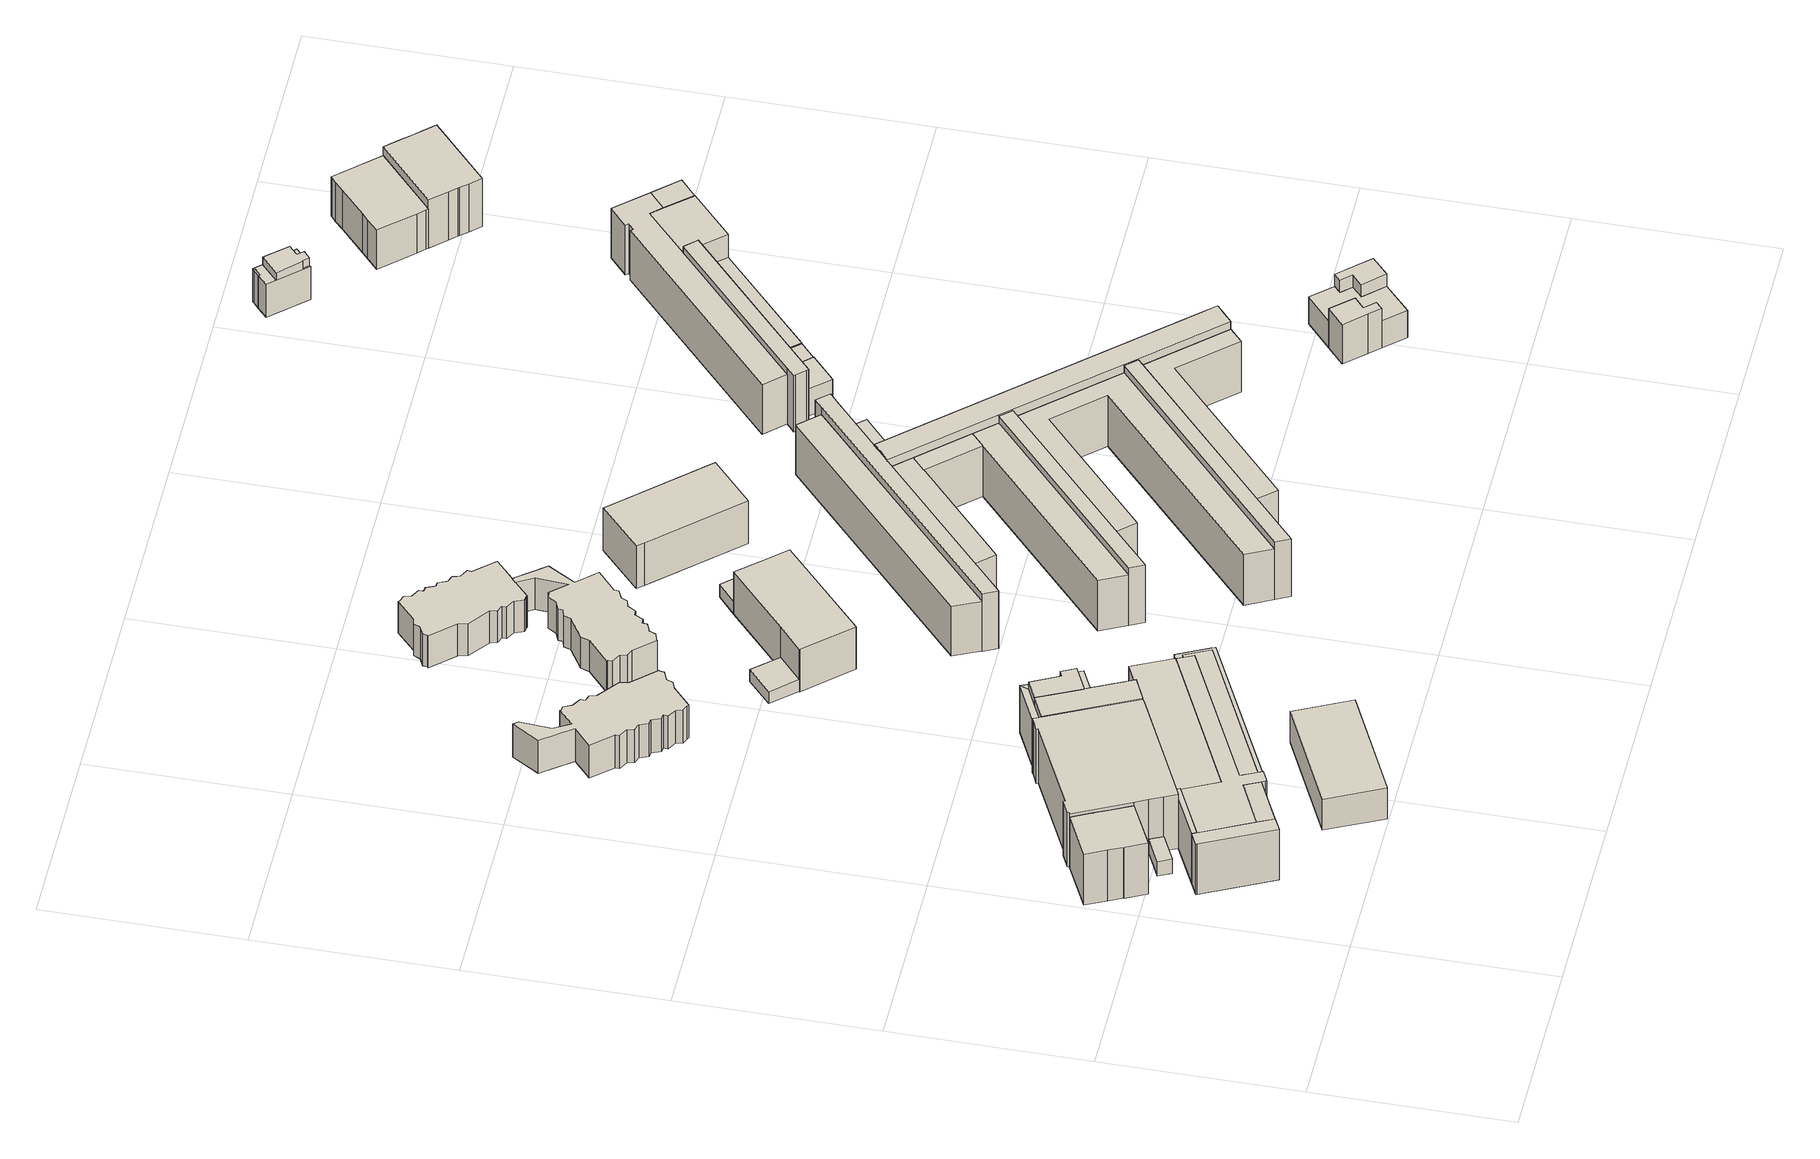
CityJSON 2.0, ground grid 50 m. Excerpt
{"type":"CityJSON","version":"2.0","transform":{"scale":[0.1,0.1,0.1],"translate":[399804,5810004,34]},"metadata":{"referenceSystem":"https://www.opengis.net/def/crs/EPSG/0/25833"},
"CityObjects":{
"building1":{"type":"Building","attributes":{"Gemeindeschluessel":"11000009","function":"31001_2160"},"address":[{"country":"Germany","locality":"Berlin","thoroughfareNumber":"2","thoroughfareName":"Max-Born-Straße"}],"children":["building1-1","building1-2","building1-3","building1-4","building1-5","building1-6","building1-7","building1-8","building1-9","building1-10","building1-11","building1-12"]},
"building1-1":{"type":"BuildingPart","attributes":{"BezugspunktDach":"2200","measuredHeight":17.52,"storeysAboveGround":4},"parents":["building1"],"geometry":[{"type":"MultiSurface","lod":"1","boundaries":[[[0,1,2,3,4,5,6,7,8,9,10,11,12,13,14,15,16,17,18,19]],[[20,21,22,23,24,25,26,27,28,29,30,31,32,33,34,35,36,37,38,39]],[[20,39,19,18]],[[21,20,18,17]],[[22,21,17,16]],[[23,22,16,15]],[[24,23,15,14]],[[25,24,14,13]],[[26,25,13,12]],[[27,26,12,11]],[[28,27,11,10]],[[29,28,10,9]],[[30,29,9,8]],[[31,30,8,7]],[[33,32,6,5]],[[40,41,42,43,44,5,4]],[[35,34,4,3],[35,45,40,34]],[[36,35,3,2]],[[37,36,46,47,48,49,50,2,1]],[[38,37,1,0]],[[51,52,53,52,54,55,38,0,19]],[[32,31,7,6]],[[34,56,42,41,40]],[[57,33,58,44,43,42]],[[40,45,35,34]],[[50,49,48,47,46]],[[39,53,52,51]],[[52,53,59,54]],[[38,55,54,59]]]}]},
"building1-2":{"type":"BuildingPart","attributes":{"BezugspunktDach":"2200","measuredHeight":16.01,"storeysAboveGround":4},"parents":["building1"],"geometry":[{"type":"MultiSurface","lod":"1","boundaries":[[[60,61,62,63,64,65,66]],[[67,68,69,70,71,72,73]],[[67,73,66,65]],[[74,75,64,63]],[[70,76,74,69,63,62]],[[71,70,62,61]],[[72,71,61,60]],[[73,72,60,66]],[[68,67,65,64]],[[69,68,77,75,74]],[[69,74,76,70]]]}]},
"building1-3":{"type":"BuildingPart","attributes":{"BezugspunktDach":"2200","measuredHeight":15.9,"storeysAboveGround":4},"parents":["building1"],"geometry":[{"type":"Solid","lod":"1","boundaries":[[[[76,78,79,74]],[[80,81,70,69]],[[80,79,74,79]],[[81,78,79,78]],[[70,81,78,76]],[[69,74,79,80]],[[80,79,78,81]],[[69,70,76,74]]]]}]},
"building1-4":{"type":"BuildingPart","attributes":{"BezugspunktDach":"2200","measuredHeight":16.14,"storeysAboveGround":4},"parents":["building1"],"geometry":[{"type":"MultiSurface","lod":"1","boundaries":[[[82,83,41,45,84]],[[35,42,85,68,67]],[[35,67,84,45]],[[85,86,43,41,83]],[[68,75,87,88,83,82]],[[67,65,64,82,84]],[[42,34,40,41]],[[35,45,40,34]],[[42,43,86,85]],[[85,88,87,75,68]],[[68,64,65,67]]]}]},
"building1-5":{"type":"BuildingPart","attributes":{"BezugspunktDach":"2200","measuredHeight":15.26,"storeysAboveGround":4},"parents":["building1"],"geometry":[{"type":"MultiSurface","lod":"1","boundaries":[[[86,89,90,91,92,93,94,43]],[[95,96,97,98,99,100,85,42]],[[101,102,103,94,93]],[[96,95,96,104]],[[97,96,93,92]],[[98,97,92,91]],[[99,98,91,90]],[[33,44,105,32,106]],[[95,107,94,105,32,106,32,105,94]],[[108,109,95]],[[42,43,44,110,33]],[[104,96,95,103,102,101]],[[99,111,90,89,100]],[[85,100,89,86]],[[42,85,86,43]]]}]},
"building1-6":{"type":"BuildingPart","attributes":{"BezugspunktDach":"2200","measuredHeight":17.44,"storeysAboveGround":4},"parents":["building1"],"geometry":[{"type":"Solid","lod":"1","boundaries":[[[[112,113,114,115,116,117]],[[118,119,120,121,122,123]],[[118,123,117,116]],[[119,118,116,115]],[[120,119,115,114]],[[121,120,114,113]],[[122,121,113,112]],[[123,122,112,117]]]]}]},
"building1-7":{"type":"BuildingPart","attributes":{"BezugspunktDach":"2200","measuredHeight":15.83,"storeysAboveGround":4},"parents":["building1"],"geometry":[{"type":"MultiSurface","lod":"1","boundaries":[[[74,79,78,124,125,126,127,128,129,130,131,132,133,87,75]],[[85,100,99,134,135,136,137,138,139,140,141,81,80,69,68]],[[89,86,87,133]],[[90,89,142,133,132]],[[134,99,132,131]],[[131,134,131,130]],[[136,129,130,143,130,129]],[[138,137,128,127]],[[139,138,127,126]],[[140,139,126,125]],[[141,140,125,124]],[[81,141,124,78]],[[81,78,81,80]],[[80,144,80,69]],[[85,68,75,87]],[[100,85,86,89]],[[99,100,142,89,90]],[[135,134,131,130]],[[135,143,130,129,136]],[[137,136,145,129,128]],[[80,81,78,79]],[[146,69,80,144,79,74]],[[68,69,74,75]]]}]},
"building1-8":{"type":"BuildingPart","attributes":{"BezugspunktDach":"2200","measuredHeight":4.47,"storeysAboveGround":4},"parents":["building1"],"geometry":[{"type":"Solid","lod":"1","boundaries":[[[[147,50,49,148]],[[48,47,149,150]],[[48,150,148,49]],[[149,47,50,147]],[[150,149,147,148]],[[47,48,49,50]]]]}]},
"building1-9":{"type":"BuildingPart","attributes":{"BezugspunktDach":"2200","measuredHeight":3.43,"storeysAboveGround":4},"parents":["building1"],"geometry":[{"type":"Solid","lod":"1","boundaries":[[[[102,101,151,152]],[[153,96,95,154]],[[153,154,152,151]],[[96,153,151,101]],[[96,101,102,95]],[[95,102,152,154]]]]}]},
"building1-10":{"type":"BuildingPart","attributes":{"BezugspunktDach":"2200","measuredHeight":15.84,"storeysAboveGround":4},"parents":["building1"],"geometry":[{"type":"MultiSurface","lod":"1","boundaries":[[[128,155,156,131,130,129]],[[135,134,157,158,137,136]],[[136,129,136,135]],[[157,134,131,156]],[[158,157,156,155]],[[137,158,155,128]],[[135,136,129,130,159]],[[134,135,160,130,131]],[[136,137,128,129]]]}]},
"building1-11":{"type":"BuildingPart","attributes":{"BezugspunktDach":"2200","measuredHeight":17.41,"storeysAboveGround":4},"parents":["building1"],"geometry":[{"type":"MultiSurface","lod":"1","boundaries":[[[161,162,163,164,165,112,117,166]],[[123,122,167,168,154,95,32,31]],[[123,31,166,117]],[[167,122,112,165]],[[168,167,165,164]],[[154,168,164,163]],[[102,152,154,95,154,163,162]],[[32,105,94,162,161]],[[7,6,161,166]],[[122,123,117,112]],[[95,154,152,102]],[[95,107,94,105,32]],[[31,32,6,7]]]}]},
"building1-12":{"type":"BuildingPart","attributes":{"BezugspunktDach":"2200","measuredHeight":17.53,"storeysAboveGround":4},"parents":["building1"],"geometry":[{"type":"MultiSurface","lod":"1","boundaries":[[[169,170,171,172,55,54,52,51,173]],[[39,53,59,38,174,175,176,177,178]],[[39,178,173,51]],[[38,59,54,59,38,55]],[[174,38,55,172]],[[175,174,172,171]],[[176,175,171,170]],[[177,176,170,169]],[[178,177,169,173]],[[53,39,51,52]],[[59,53,52,54]]]}]},
"building2":{"type":"Building","attributes":{"Gemeindeschluessel":"11000009","BezugspunktDach":"2200","function":"31001_2000","measuredHeight":9.85,"storeysAboveGround":2},"address":[{"country":"Germany","locality":"Berlin","thoroughfareNumber":"4","thoroughfareName":"Max-Born-Straße"}],"geometry":[{"type":"Solid","lod":"1","boundaries":[[[[179,180,181,182]],[[183,184,185,186]],[[183,186,182,181]],[[184,183,181,180]],[[185,184,180,179]],[[186,185,179,182]]]]}]},
"building3":{"type":"Building","attributes":{"Gemeindeschluessel":"11000009","BezugspunktDach":"2200","function":"51009_1610","measuredHeight":15.42,"storeysAboveGround":0},"address":[{"country":"Germany","locality":"Berlin"}],"geometry":[{"type":"Solid","lod":"1","boundaries":[[[[187,188,189,190,191,192,193,194,195,196]],[[158,157,134,99,197,198,199,200,138,137]],[[158,137,196,195]],[[157,158,195,194]],[[134,157,194,193]],[[99,134,193,192]],[[197,99,192,191]],[[198,197,191,190]],[[199,198,190,189]],[[200,199,189,188]],[[138,200,188,187]],[[137,138,187,196]]]]}]},
"building4":{"type":"Building","attributes":{"Gemeindeschluessel":"11000009","function":"51009_1610"},"address":[{"country":"Germany","locality":"Berlin"}],"children":["building4-1","building4-2"]},
"building4-1":{"type":"BuildingPart","attributes":{"BezugspunktDach":"2200","measuredHeight":14.98,"storeysAboveGround":0},"parents":["building4"],"geometry":[{"type":"MultiSurface","lod":"1","boundaries":[[[201,202,203,204]],[[205,206,207,208]],[[205,208,204,203]],[[206,202,203,205,203,202]],[[207,206,202,201]],[[208,207,201,204]]]}]},
"building4-2":{"type":"BuildingPart","attributes":{"BezugspunktDach":"2200","measuredHeight":14.9,"storeysAboveGround":0},"parents":["building4"],"geometry":[{"type":"Solid","lod":"1","boundaries":[[[[209,210,211,203,202]],[[205,212,213,214,206]],[[212,205,203,211]],[[213,212,211,210]],[[214,213,210,209]],[[206,214,209,202]],[[202,203,205,206]]]]}]},
"building5":{"type":"Building","attributes":{"Gemeindeschluessel":"11000009","BezugspunktDach":"2200","function":"51009_1610","measuredHeight":17.34,"storeysAboveGround":0},"address":[{"country":"Germany","locality":"Berlin"}],"geometry":[{"type":"Solid","lod":"1","boundaries":[[[[215,216,217,218]],[[219,220,221,222]],[[219,222,218,217]],[[220,219,217,216]],[[221,220,216,215]],[[222,221,215,218]]]]}]},
"building6":{"type":"Building","attributes":{"Gemeindeschluessel":"11000009","BezugspunktDach":"2200","function":"31001_1024","measuredHeight":10.49,"storeysAboveGround":3},"address":[{"country":"Germany","locality":"Berlin","thoroughfareNumber":"18 (2)","thoroughfareName":"Abram-Joffe-Straße"}],"geometry":[{"type":"Solid","lod":"1","boundaries":[[[[223,224,225,226,227,228,229,230,231,232,233,234,235,236,237,238,239,240,241,242,243,244,245,246,247,248,249,250,251,252,253,254,255,256,257,258,259]],[[260,261,262,263,264,265,266,267,268,269,270,271,272,273,274,275,276,277,278,279,280,281,282,283,284,285,286,287,288,289,290,291,292,293,294,295,296]],[[260,296,259,258]],[[261,260,258,257]],[[262,261,257,256]],[[263,262,256,255]],[[264,263,255,254]],[[265,264,254,253]],[[266,265,253,252]],[[267,266,252,251]],[[268,267,251,250]],[[269,268,250,249]],[[270,269,249,248]],[[271,270,248,247]],[[272,271,247,246]],[[273,272,246,245]],[[274,273,245,244]],[[275,274,244,243]],[[276,275,243,242]],[[277,276,242,241]],[[278,277,241,240]],[[279,278,240,239]],[[280,279,239,238]],[[281,280,238,237]],[[282,281,237,236]],[[283,282,236,235]],[[284,283,235,234]],[[285,284,234,233]],[[286,285,233,232]],[[287,286,232,231]],[[288,287,231,230]],[[289,288,230,229]],[[290,289,229,228]],[[291,290,228,227]],[[292,291,227,226]],[[293,292,226,225]],[[294,293,225,224]],[[295,294,224,223]],[[296,295,223,259]]]]}]},
"building7":{"type":"Building","attributes":{"Gemeindeschluessel":"11000009","function":"31001_1024"},"address":[{"country":"Germany","locality":"Berlin","thoroughfareNumber":"18","thoroughfareName":"Abram-Joffe-Straße"}],"children":["building7-1","building7-2","building7-3"]},
"building7-1":{"type":"BuildingPart","attributes":{"BezugspunktDach":"2200","measuredHeight":13.45,"storeysAboveGround":4},"parents":["building7"],"geometry":[{"type":"MultiSurface","lod":"1","boundaries":[[[297,298,299,300,301,302,303]],[[304,305,306,307,308,309,310]],[[304,310,303,302]],[[311,312,313,302,301]],[[305,304,314,315]],[[306,305,301,300]],[[316,317,300,299]],[[306,318,306,307]],[[308,307,299,298]],[[309,308,298,297]],[[310,309,297,303]],[[315,314,313,312,311]],[[307,306,318,317,316]]]}]},
"building7-2":{"type":"BuildingPart","attributes":{"BezugspunktDach":"2200","measuredHeight":3.79,"storeysAboveGround":4},"parents":["building7"],"geometry":[{"type":"Solid","lod":"1","boundaries":[[[[313,312,319,320]],[[321,315,314,322]],[[321,322,320,319]],[[315,321,319,312]],[[322,314,313,320]],[[315,312,313,314]]]]}]},
"building7-3":{"type":"BuildingPart","attributes":{"BezugspunktDach":"2200","measuredHeight":4,"storeysAboveGround":4},"parents":["building7"],"geometry":[{"type":"Solid","lod":"1","boundaries":[[[[316,323,324,317]],[[325,326,307,306]],[[325,306,317,324]],[[326,325,324,323]],[[307,326,323,316]],[[306,307,316,317]]]]}]},
"building8":{"type":"Building","attributes":{"Gemeindeschluessel":"11000009","BezugspunktDach":"2200","function":"31001_1024","measuredHeight":10.05,"storeysAboveGround":3},"address":[{"country":"Germany","locality":"Berlin","thoroughfareNumber":"18 (3)","thoroughfareName":"Abram-Joffe-Straße"}],"geometry":[{"type":"Solid","lod":"1","boundaries":[[[[327,328,329,330,331,332,333,334,335,336,337,338,339,340,341,342,343,344,345,346,347,348,349,350,351,352,353,354,355,356,357,358,359,360,361,362,363]],[[364,365,366,367,368,369,370,371,372,373,374,375,376,377,378,379,380,381,382,383,384,385,386,387,388,389,390,391,392,393,394,395,396,397,398,399,400]],[[364,400,363,362]],[[365,364,362,361]],[[366,365,361,360]],[[367,366,360,359]],[[368,367,359,358]],[[369,368,358,357]],[[370,369,357,356]],[[371,370,356,355]],[[372,371,355,354]],[[373,372,354,353]],[[374,373,353,352]],[[375,374,352,351]],[[376,375,351,350]],[[377,376,350,349]],[[378,377,349,348]],[[379,378,348,347]],[[380,379,347,346]],[[381,380,346,345]],[[382,381,345,344]],[[383,382,344,343]],[[384,383,343,342]],[[385,384,342,341]],[[386,385,341,340]],[[387,386,340,339]],[[388,387,339,338]],[[389,388,338,337]],[[390,389,337,336]],[[391,390,336,335]],[[392,391,335,334]],[[393,392,334,333]],[[394,393,333,332]],[[395,394,332,331]],[[396,395,331,330]],[[397,396,330,329]],[[398,397,329,328]],[[399,398,328,327]],[[400,399,327,363]]]]}]},
"building9":{"type":"Building","attributes":{"Gemeindeschluessel":"11000009","BezugspunktDach":"2200","function":"31001_1024","measuredHeight":10.12,"storeysAboveGround":3},"address":[{"country":"Germany","locality":"Berlin","thoroughfareNumber":"18 (4)","thoroughfareName":"Abram-Joffe-Straße"}],"geometry":[{"type":"Solid","lod":"1","boundaries":[[[[401,402,403,404,405,406,407,408,409,410,350,349,411,412,413,414,415,416,417,418,419,420,421,422,423,424,425,426,427,428,429,430,431]],[[432,433,434,435,436,437,438,439,440,441,442,443,444,445,446,447,448,449,450,451,452,453,454,455,456,457,458,459,460,461,462,463,464]],[[432,464,431,430]],[[433,432,430,429]],[[434,433,429,428]],[[435,434,428,427]],[[436,435,427,426]],[[437,436,426,425]],[[438,437,425,424]],[[439,438,424,423]],[[440,439,423,422]],[[441,440,422,421]],[[442,441,421,420]],[[443,442,420,419]],[[444,443,419,418]],[[445,444,418,417]],[[446,445,417,416]],[[447,446,416,415]],[[448,447,415,414]],[[449,448,414,413]],[[450,449,413,412]],[[451,450,412,411]],[[452,451,411,349]],[[453,452,349,350]],[[454,453,350,410]],[[455,454,410,409]],[[456,455,409,408]],[[457,456,408,407]],[[458,457,407,406]],[[459,458,406,405]],[[460,459,405,404]],[[461,460,404,403]],[[462,461,403,402]],[[463,462,402,401]],[[464,463,401,431]]]]}]},
"building10":{"type":"Building","attributes":{"Gemeindeschluessel":"11000009","BezugspunktDach":"2200","function":"31001_1024","measuredHeight":13.44,"storeysAboveGround":4},"address":[{"country":"Germany","locality":"Berlin","thoroughfareNumber":"18 (1)","thoroughfareName":"Abram-Joffe-Straße"}],"geometry":[{"type":"Solid","lod":"1","boundaries":[[[[465,466,467,468,469,470]],[[471,472,473,474,475,476]],[[471,476,470,469]],[[472,471,469,468]],[[473,472,468,467]],[[474,473,467,466]],[[475,474,466,465]],[[476,475,465,470]]]]}]},
"building11":{"type":"Building","attributes":{"name":"HUB Institut für Chemie","Gemeindeschluessel":"11000009","function":"31001_3023"},"address":[{"country":"Germany","locality":"Berlin","thoroughfareNumber":"2","thoroughfareName":"Brook-Taylor-Straße"}],"children":["building11-1","building11-2","building11-3","building11-4","building11-5","building11-6","building11-7","building11-8","building11-9","building11-10","building11-11","building11-12","building11-13","building11-14"]},
"building11-1":{"type":"BuildingPart","attributes":{"BezugspunktDach":"2200","measuredHeight":19.01,"storeysAboveGround":5},"parents":["building11"],"geometry":[{"type":"MultiSurface","lod":"1","boundaries":[[[477,478,479,480,481,482,483,484,485,486,487,488]],[[489,490,491,492,493,494,495,496,497,498,499,500]],[[501,502,500,488,487]],[[490,503,501,487,486]],[[491,490,486,485]],[[504,505,506,485,484]],[[492,491,507,508]],[[493,492,484,483]],[[494,493,483,482]],[[495,494,482,481]],[[509,510,481,480]],[[496,495,496,511]],[[497,512,513,480,479]],[[498,514,515,497,479,478]],[[516,517,478,477]],[[518,519,520,519,521,522,521,523,477,488]],[[489,500,502,501]],[[489,501,503,490,524]],[[508,507,506,505,504]],[[511,496,495,510,509]],[[513,512,497,496]],[[497,515,514,498]],[[499,498,517,516]],[[522,521,519,525]],[[526,500,525,520,519,518]],[[499,523,521,522]]]}]},
"building11-2":{"type":"BuildingPart","attributes":{"BezugspunktDach":"2200","measuredHeight":16.3,"storeysAboveGround":5},"parents":["building11"],"geometry":[{"type":"MultiSurface","lod":"1","boundaries":[[[527,528,529,521,519,530,531,532]],[[533,534,525,522,535,536,537,538]],[[533,538,532,531]],[[531,533,531,530]],[[530,534,530,519]],[[537,536,528,527]],[[538,537,527,532]],[[534,539,533,531,530]],[[534,530,519,525]],[[522,525,519,521]],[[535,522,521,529]],[[536,535,529,528]]]}]},
"building11-3":{"type":"BuildingPart","attributes":{"BezugspunktDach":"2200","measuredHeight":18.27,"storeysAboveGround":5},"parents":["building11"],"geometry":[{"type":"MultiSurface","lod":"1","boundaries":[[[540,541,513,512,542]],[[497,496,543,544,545]],[[515,546,545,542,512]],[[547,548,509,513,541]],[[496,549,496,543]],[[544,543,541,540]],[[545,544,540,542]],[[497,545,546,515]],[[550,496,497,512,513]],[[543,496,549,509,548,547]]]}]},
"building11-4":{"type":"BuildingPart","attributes":{"BezugspunktDach":"2200","measuredHeight":16.06,"storeysAboveGround":5},"parents":["building11"],"geometry":[{"type":"MultiSurface","lod":"1","boundaries":[[[551,519,518,552]],[[500,525,553,554]],[[500,554,555,554,500,556]],[[525,500,557,500,525,519]],[[553,538,532,551]],[[558,533,559]],[[554,553,551,552]],[[556,500,554,555,552,518]],[[518,519,525,500,557]],[[559,533,531,532,538]],[[534,530,531,560,533,558]],[[519,530,561,534,525]]]}]},
"building11-5":{"type":"BuildingPart","attributes":{"BezugspunktDach":"2200","measuredHeight":18.29,"storeysAboveGround":5},"parents":["building11"],"geometry":[{"type":"MultiSurface","lod":"1","boundaries":[[[562,563,502,503,564,565,566,567,568,569]],[[570,571,572,573,491,490,500,554,574,575]],[[576,577,569,568]],[[570,575,578,579,580]],[[571,570,568,567]],[[572,571,567,566]],[[573,572,566,565]],[[505,581,565,564]],[[491,573,582,507]],[[490,491,564,503]],[[552,518,502,563]],[[574,554,563,562]],[[575,574,562,569]],[[580,579,578,577,576]],[[507,582,581,505]],[[500,583,489,501,502,584]],[[490,503,501,489]],[[554,500,518,552]]]}]},
"building11-6":{"type":"BuildingPart","attributes":{"BezugspunktDach":"2200","measuredHeight":18.26,"storeysAboveGround":5},"parents":["building11"],"geometry":[{"type":"MultiSurface","lod":"1","boundaries":[[[585,586,517,516,587]],[[499,498,588,589,590]],[[523,591,592,587,516]],[[593,514,517,586]],[[589,588,586,585]],[[590,589,585,587]],[[499,590,592,591,523]],[[594,498,499,516,517]],[[588,498,514,593]]]}]},
"building11-7":{"type":"BuildingPart","attributes":{"BezugspunktDach":"2200","measuredHeight":15.89,"storeysAboveGround":5},"parents":["building11"],"geometry":[{"type":"Solid","lod":"1","boundaries":[[[[577,576,595,596]],[[597,579,578,598]],[[597,598,596,595]],[[579,597,595,576]],[[598,578,577,596]],[[579,576,577,578]]]]}]},
"building11-8":{"type":"BuildingPart","attributes":{"BezugspunktDach":"2200","measuredHeight":16.08,"storeysAboveGround":5},"parents":["building11"],"geometry":[{"type":"MultiSurface","lod":"1","boundaries":[[[591,523,521,599]],[[522,499,590,600]],[[522,521,529,528,527,537,600,599,521]],[[499,522,521,522,499,601]],[[590,499,523,499,590,591]],[[600,590,591,599]],[[521,522,535,529]],[[536,528,529,535]],[[602,536,537,527,528]],[[601,499,522,521,523]]]}]},
"building11-9":{"type":"BuildingPart","attributes":{"BezugspunktDach":"2200","measuredHeight":8.23,"storeysAboveGround":5},"parents":["building11"],"geometry":[{"type":"MultiSurface","lod":"1","boundaries":[[[603,604,605,606]],[[607,608,609,610]],[[608,607,605,604]],[[610,611,606,605,607]],[[609,608,604,603]],[[610,609,603,606]]]}]},
"building11-10":{"type":"BuildingPart","attributes":{"BezugspunktDach":"2200","measuredHeight":8.54,"storeysAboveGround":5},"parents":["building11"],"geometry":[{"type":"MultiSurface","lod":"1","boundaries":[[[504,612,613,614,615,616,617,618,619,620,621,622,623,624,625,626,581,505]],[[582,627,628,629,630,631,632,633,634,635,636,607,610,609,608,637,508,507]],[[627,582,581,626]],[[628,627,626,625]],[[629,628,625,624]],[[630,629,638,639,640,641,624,623]],[[642,640,623,622]],[[631,630,639,643]],[[644,642,622,621]],[[632,631,643,645,646]],[[633,632,621,620]],[[647,648,620,619]],[[634,633,649,650]],[[635,634,650,651,652,647,653,619,618]],[[654,652,618,617]],[[636,635,651,655]],[[607,636,617,616]],[[606,605,616,615]],[[607,656,607,610]],[[603,606,615,614]],[[610,657,610,609]],[[604,603,614,613]],[[609,658,609,608]],[[637,608,613,612]],[[508,637,612,504]],[[507,659,505,581,582]],[[641,640,639,638]],[[643,639,640,642]],[[646,645,643,642,644]],[[650,649,648,647]],[[653,647,652,651,650]],[[655,651,652,654]],[[610,607,656,605,606]],[[609,610,657,606,603]],[[608,609,658,603,604]],[[508,504,505,507]]]}]},
"building11-11":{"type":"BuildingPart","attributes":{"BezugspunktDach":"2200","measuredHeight":16.11,"storeysAboveGround":5},"parents":["building11"],"geometry":[{"type":"MultiSurface","lod":"1","boundaries":[[[546,515,514,593,660,661,662,663]],[[664,665,666,667,668,669,670,671]],[[664,671,663,662]],[[665,664,662,661]],[[666,665,661,660]],[[667,666,660,593]],[[668,667,588,498]],[[669,668,498,497]],[[670,669,515,497,545,546]],[[671,670,546,663]],[[498,588,593,514]],[[497,498,514,515]],[[546,545,497,515]]]}]},
"building11-12":{"type":"BuildingPart","attributes":{"BezugspunktDach":"2200","measuredHeight":16.07,"storeysAboveGround":5},"parents":["building11"],"geometry":[{"type":"Solid","lod":"1","boundaries":[[[[672,673,674,510,509,548]],[[496,495,675,676,677,543]],[[675,495,510,674]],[[676,675,674,673]],[[677,676,673,672]],[[543,677,672,548]],[[496,543,548,509]],[[495,496,509,510]]]]}]},
"building11-13":{"type":"BuildingPart","attributes":{"BezugspunktDach":"2200","measuredHeight":8.14,"storeysAboveGround":5},"parents":["building11"],"geometry":[{"type":"MultiSurface","lod":"1","boundaries":[[[652,654,648,647]],[[649,655,651,650]],[[655,649,648,654]],[[649,650,678,647,648]],[[651,655,654,652]],[[651,652,647,650]]]}]},
"building11-14":{"type":"BuildingPart","attributes":{"BezugspunktDach":"2200","measuredHeight":8.28,"storeysAboveGround":5},"parents":["building11"],"geometry":[{"type":"MultiSurface","lod":"1","boundaries":[[[642,644,641,640]],[[638,645,643,639]],[[645,638,641,644]],[[638,639,640,641,679]],[[643,645,644,642]],[[639,643,642,640]]]}]},
"building12":{"type":"Building","attributes":{"name":"HUB","Gemeindeschluessel":"11000009","function":"31001_3023"},"address":[{"country":"Germany","locality":"Berlin","thoroughfareNumber":"4","thoroughfareName":"Brook-Taylor-Straße"}],"children":["building12-1","building12-2","building12-3"]},
"building12-1":{"type":"BuildingPart","attributes":{"BezugspunktDach":"2200","measuredHeight":12.5,"storeysAboveGround":3},"parents":["building12"],"geometry":[{"type":"MultiSurface","lod":"1","boundaries":[[[680,681,682,683,684,685,686]],[[687,688,689,690,691,692,693]],[[687,693,686,685]],[[694,695,696,685,684]],[[689,697,694,684,683]],[[698,697,689,683,682]],[[691,699,698,682,681]],[[692,691,681,680]],[[693,692,680,686]],[[688,687,696,695,694]],[[688,694,697,689]],[[700,690,689,697,698]],[[690,701,698,699,691]]]}]},
"building12-2":{"type":"BuildingPart","attributes":{"BezugspunktDach":"2200","measuredHeight":8.59,"storeysAboveGround":3},"parents":["building12"],"geometry":[{"type":"MultiSurface","lod":"1","boundaries":[[[694,697,698,699,702,703,704,705,706,707,708,695]],[[709,710,711,712,713,714,715,691,690,689,688,687]],[[709,687,695,708]],[[710,709,708,707]],[[711,710,716,717]],[[712,711,706,717,718,705]],[[713,712,718,719]],[[714,713,720,719,721]],[[715,714,703,702]],[[691,715,702,699]],[[690,691,690,698]],[[690,698,690,689]],[[689,697,689,688]],[[687,688,694,688,687,695]],[[717,716,707,706]],[[705,718,717,706]],[[719,718,705,704]],[[721,719,720,704,703,722]],[[723,699,698,690,691]],[[689,690,698,697]],[[694,688,689,697]]]}]},
"building12-3":{"type":"BuildingPart","attributes":{"BezugspunktDach":"2200","measuredHeight":12.32,"storeysAboveGround":3},"parents":["building12"],"geometry":[{"type":"MultiSurface","lod":"1","boundaries":[[[724,725,726,727,728,729,730]],[[718,717,716,731,732,721,719]],[[733,705,704,730,729]],[[706,705,718,729,728]],[[734,707,706,717,728,727]],[[731,716,727,726]],[[732,731,726,725]],[[721,732,725,724]],[[719,704,703,735,724,730]],[[718,719,704,705,733]],[[717,718,705,706]],[[716,717,706,707,734]],[[721,735,703,704,719]]]}]},
"building13":{"type":"Building","attributes":{"name":"HUB","Gemeindeschluessel":"11000009","function":"31001_3023"},"address":[{"country":"Germany","locality":"Berlin","thoroughfareNumber":"14","thoroughfareName":"Newtonstraße"}],"children":["building13-1","building13-2","building13-3","building13-4","building13-5","building13-6"]},
"building13-1":{"type":"BuildingPart","attributes":{"BezugspunktDach":"2200","measuredHeight":18.08,"storeysAboveGround":5},"parents":["building13"],"geometry":[{"type":"MultiSurface","lod":"1","boundaries":[[[736,737,738,739,740,741,742,743,744,745]],[[746,747,748,749,750,751,752,753,754,755]],[[746,755,745,744]],[[756,757,744,743]],[[747,746,758,759]],[[760,761,747,743,742]],[[762,760,748,742,741]],[[750,763,762,749,741,740]],[[751,764,765,740,739]],[[752,751,739,738]],[[753,752,738,737]],[[754,753,737,736]],[[755,754,736,745]],[[759,758,757,756]],[[748,747,761,760]],[[749,748,760,762]],[[749,762,763,750,766]],[[750,765,764,751]]]}]},
"building13-2":{"type":"BuildingPart","attributes":{"BezugspunktDach":"2200","measuredHeight":15.79,"storeysAboveGround":5},"parents":["building13"],"geometry":[{"type":"MultiSurface","lod":"1","boundaries":[[[767,768,769,770]],[[771,772,773,774]],[[771,774,770,769],[775,776,769,770]],[[772,771,769,768]],[[773,772,768,767]],[[769,776,775,770]],[[774,773,777,767,770]]]}]},
"building13-3":{"type":"BuildingPart","attributes":{"BezugspunktDach":"2200","measuredHeight":8.63,"storeysAboveGround":5},"parents":["building13"],"geometry":[{"type":"MultiSurface","lod":"1","boundaries":[[[778,779,780,781,782,783,765,764]],[[750,784,785,786,787,788,789,751]],[[750,751,764,751,750,765]],[[784,750,784,783]],[[785,784,783,782]],[[786,790,791,785,782,781]],[[787,792,790,786,781,780]],[[793,792,794,780,779]],[[789,788,779,778]],[[751,789,778,764]],[[765,783,784,750]],[[785,791,790,786]],[[786,790,792,787]],[[788,787,794,792,793]]]}]},
"building13-4":{"type":"BuildingPart","attributes":{"BezugspunktDach":"2200","measuredHeight":15.74,"storeysAboveGround":5},"parents":["building13"],"geometry":[{"type":"MultiSurface","lod":"1","boundaries":[[[757,795,770,769,796,797,798,799,800,801]],[[802,803,804,805,806,776,775,807,758,808]],[[802,808,801,800]],[[803,802,800,799]],[[804,803,799,798]],[[805,804,798,797]],[[806,805,797,796]],[[776,806,796,769]],[[808,758,757,801]],[[775,776,769,770]],[[809,807,775,770,795]],[[759,756,757,758]],[[807,795,756,759]]]}]},
"building13-5":{"type":"BuildingPart","attributes":{"BezugspunktDach":"2200","measuredHeight":8.43,"storeysAboveGround":5},"parents":["building13"],"geometry":[{"type":"MultiSurface","lod":"1","boundaries":[[[793,791,790,792]],[[786,785,788,787]],[[786,787,786,790]],[[788,785,791,793]],[[788,810,788,787]],[[811,792,790,786,787]],[[785,786,790,791]],[[787,788,810,793,792]]]}]},
"building13-6":{"type":"BuildingPart","attributes":{"BezugspunktDach":"2200","measuredHeight":15.84,"storeysAboveGround":5},"parents":["building13"],"geometry":[{"type":"MultiSurface","lod":"1","boundaries":[[[763,812,813,814,815,761]],[[816,774,773,784,750,747]],[[817,795,756,759,807,816,747,761,815]],[[818,770,795,807,775,774,816,815,814]],[[767,770,774,814,813]],[[784,773,813,812]],[[750,765,783,812,763]],[[807,759,756,795,817]],[[775,807,795,770,818]],[[773,774,770,767]],[[784,783,765,750]],[[747,748,760,761]],[[749,762,760,748]],[[750,763,762,749]]]}]},
"building14":{"type":"Building","attributes":{"Gemeindeschluessel":"11000009","function":"31001_1010"},"address":[{"country":"Germany","locality":"Berlin","thoroughfareNumber":"11","thoroughfareName":"Newtonstraße"}],"children":["building14-1","building14-2","building14-3","building14-4"]},
"building14-1":{"type":"BuildingPart","attributes":{"BezugspunktDach":"2200","measuredHeight":12.8,"storeysAboveGround":4},"parents":["building14"],"geometry":[{"type":"MultiSurface","lod":"1","boundaries":[[[819,820,821,822,823,824,825,826]],[[827,828,829,830,831,832,833,834]],[[835,836,834,826,825]],[[828,827,825,824]],[[837,838,824,823]],[[839,837,823,822]],[[831,830,822,821]],[[840,841,821,820]],[[842,840,820,819]],[[843,836,842,819,826]],[[827,834,836,835]],[[829,828,838,837]],[[830,829,837,839]],[[832,831,844,841,840]],[[833,832,840,842]],[[834,833,842,836,843]]]}]},
"building14-2":{"type":"BuildingPart","attributes":{"BezugspunktDach":"2200","measuredHeight":10.45,"storeysAboveGround":4},"parents":["building14"],"geometry":[{"type":"MultiSurface","lod":"1","boundaries":[[[845,841,840,842,836,835,846,847,848,849,850,851]],[[852,853,854,855,856,827,834,833,832,831,857,858]],[[852,858,851,850]],[[853,852,850,852,853,859]],[[853,849,853,854]],[[855,854,848,847],[854,855,847,848]],[[856,855,847,846]],[[827,856,846,835]],[[827,835,827,834]],[[832,860,832,831]],[[857,831,841,845]],[[858,857,845,851]],[[859,853,852,850,849]],[[854,853,849,848]],[[834,827,835,836]],[[833,834,836,842]],[[832,833,842,840]],[[831,832,860,840,841]]]}]},
"building14-3":{"type":"BuildingPart","attributes":{"BezugspunktDach":"2200","measuredHeight":10.91,"storeysAboveGround":4},"parents":["building14"],"geometry":[{"type":"Solid","lod":"1","boundaries":[[[[839,861,838,837]],[[828,862,830,829]],[[862,828,838,861]],[[830,862,861,839]],[[828,829,837,838]],[[829,830,839,837]]]]}]},
"building14-4":{"type":"BuildingPart","attributes":{"BezugspunktDach":"2200","measuredHeight":10.43,"storeysAboveGround":4},"parents":["building14"],"geometry":[{"type":"Solid","lod":"1","boundaries":[[[[849,848,847,850]],[[855,854,853,852]],[[855,852,850,847]],[[855,847,848,854]],[[854,848,849,853]],[[853,849,850,852]]]]}]},
"building15":{"type":"Building","attributes":{"Gemeindeschluessel":"11000009","function":"31001_1010"},"address":[{"country":"Germany","locality":"Berlin","thoroughfareNumber":"8","thoroughfareName":"Abram-Joffe-Straße"}],"children":["building15-1","building15-2"]},
"building15-1":{"type":"BuildingPart","attributes":{"BezugspunktDach":"2200","measuredHeight":12.48,"storeysAboveGround":4},"parents":["building15"],"geometry":[{"type":"MultiSurface","lod":"1","boundaries":[[[863,864,865,866,867,868,869,870,871,872,873,874]],[[875,876,877,878,879,880,881,882,883,884,885,886]],[[875,886,874,873]],[[876,875,873,872]],[[877,876,872,871]],[[878,877,871,870]],[[879,878,870,869]],[[880,879,869,868]],[[881,880,868,867]],[[882,881,867,866]],[[884,883,865,864]],[[885,884,864,863]],[[886,885,863,874]],[[883,882,887,866,865]]]}]},
"building15-2":{"type":"BuildingPart","attributes":{"BezugspunktDach":"2200","measuredHeight":15.28,"storeysAboveGround":4},"parents":["building15"],"geometry":[{"type":"MultiSurface","lod":"1","boundaries":[[[888,889,890,891,892,893,894,895,896,897,898,899,900,901]],[[882,902,903,904,905,906,907,908,909,910,911,912,913,883]],[[914,866,865,883,901,900]],[[902,882,900,899]],[[903,902,899,898]],[[904,903,898,897]],[[905,904,897,896]],[[906,905,896,895]],[[907,906,895,894]],[[908,907,894,893]],[[909,908,893,892]],[[910,909,892,891]],[[911,910,891,890]],[[912,911,890,889]],[[913,912,889,888]],[[883,913,888,901]],[[882,883,865,866,914]]]}]}
},
"vertices":[
[192,552,182],[208,521,182],[224,488,182],[239,457,182],[248,461,182],[527,598,182],[536,603,182],[429,821,182],[422,836,182],[420,840,182],[411,835,182],[386,823,182],[388,819,182],[164,709,182],[163,709,182],[162,713,182],[132,698,182],[127,696,182],[129,692,182],[124,690,182],[129,692,10],[127,696,10],[132,698,10],[162,713,10],[163,709,10],[164,709,10],[388,819,10],[386,823,10],[411,835,10],[420,840,10],[422,836,10],[429,821,10],[536,603,10],[527,598,10],[248,461,10],[239,457,10],[224,488,10],[208,521,10],[192,552,10],[124,690,10],[248,461,171],[266,470,171],[266,470,10],[266,470,162],[527,598,162],[239,457,171],[224,488,24],[224,488,12],[208,521,12],[208,521,57],[224,488,57],[124,690,172],[150,639,172],[150,639,10],[167,603,172],[192,552,172],[259,466,10],[462,566,10],[527,598,86],[167,603,10],
[97,383,170],[184,207,170],[217,224,170],[198,263,170],[134,392,170],[129,402,170],[96,386,170],[129,402,10],[134,392,9],[198,263,9],[217,224,10],[184,207,10],[97,383,10],[96,386,10],[198,263,168],[134,392,168],[217,224,168],[134,392,89],
[334,281,168],[315,320,168],[315,320,9],[334,281,9],
[134,392,171],[272,459,171],[129,402,171],[272,459,9],[272,459,162],[272,459,168],[272,459,127],
[316,370,162],[700,558,162],[707,562,162],[658,662,162],[657,662,162],[595,631,162],[595,631,10],[657,662,10],[658,662,10],[707,562,10],[700,558,9],[316,370,9],[657,662,44],[595,631,44],[595,631,27],[657,662,26],[536,603,162],[532,600,10],[595,631,146],[540,604,10],[537,603,10],[527,598,139],[700,558,95],
[540,742,184],[604,773,184],[586,809,184],[572,802,184],[536,873,184],[488,850,184],[536,873,10],[572,802,10],[586,809,10],[604,773,10],[540,742,10],[488,850,10],
[339,271,168],[340,269,168],[370,284,168],[369,285,168],[364,296,168],[345,335,168],[719,519,168],[708,542,168],[700,558,168],[316,370,168],[708,542,9],[719,519,9],[345,335,9],[364,296,9],[369,285,9],[370,284,9],[340,269,9],[339,271,9],[316,370,57],[719,519,128],[315,320,128],[345,335,128],[198,263,128],
[153,453,57],[137,485,57],[153,453,12],[137,485,12],
[647,682,44],[585,652,44],[647,682,10],[585,652,10],
[746,483,168],[715,546,168],[715,546,9],[746,483,9],[719,519,157],[719,519,49],
[536,603,184],[595,631,184],[585,652,184],[584,653,184],[548,727,184],[429,821,184],[548,727,10],[584,653,10],
[33,581,172],[50,546,172],[50,545,172],[75,494,172],[8,632,172],[75,494,10],[50,545,10],[50,546,10],[33,581,10],[8,632,10],
[439,5,105],[714,139,105],[645,278,105],[371,145,105],[645,278,7],[714,139,7],[439,5,7],[371,145,7],
[369,285,163],[761,478,163],[756,488,163],[717,567,163],[707,562,163],[700,558,163],[708,542,163],[715,546,163],[746,483,163],[364,296,163],[707,562,9],[717,567,9],[756,488,9],[761,478,9],
[429,821,161],[536,873,161],[544,895,161],[422,836,161],[544,895,12],[536,873,12],[429,821,12],[422,836,12],
[572,802,161],[586,809,161],[551,880,161],[551,880,12],[586,809,12],[572,802,12],
[548,727,173],[611,758,173],[604,773,173],[540,742,173],[604,773,12],[611,758,12],[548,727,12],[540,742,12],
[244,1883,112],[195,1839,112],[241,1788,112],[241,1777,112],[263,1765,112],[268,1747,112],[285,1741,112],[295,1718,112],[307,1717,112],[317,1694,112],[329,1693,112],[329,1681,112],[351,1668,112],[355,1651,112],[371,1645,112],[374,1642,112],[424,1687,112],[441,1693,112],[448,1710,112],[471,1720,112],[472,1731,112],[474,1733,112],[420,1792,112],[415,1815,112],[362,1856,112],[358,1873,112],[341,1879,112],[341,1891,112],[319,1904,112],[309,1926,112],[298,1927,112],[295,1930,112],[256,1894,112],[233,1935,112],[239,2015,112],[228,2027,112],[187,1958,112],[228,2027,7],[239,2015,7],[233,1935,7],[256,1894,7],[295,1930,7],[298,1927,7],[309,1926,7],[319,1904,7],[341,1891,7],[341,1879,7],[358,1873,7],[362,1856,7],[415,1815,7],[420,1792,7],[474,1733,7],[472,1731,7],[471,1720,7],[448,1710,7],[441,1693,7],[424,1687,7],[374,1642,7],[371,1645,7],[355,1651,7],[351,1668,7],[329,1681,7],[329,1693,7],[317,1694,7],[307,1717,7],[295,1718,7],[285,1741,7],[268,1747,7],[263,1765,7],[241,1777,7],[241,1788,7],[195,1839,7],[244,1883,7],[187,1958,7],
[677,1310,145],[899,1513,145],[847,1571,145],[800,1624,145],[640,1480,145],[576,1423,145],[575,1422,145],[576,1423,10],[640,1480,10],[800,1624,10],[847,1571,10],[899,1513,10],[677,1310,10],[575,1422,10],[640,1480,19],[640,1480,49],[576,1423,49],[576,1423,11],[640,1480,11],[847,1571,50],[800,1624,50],[800,1624,20],
[585,1542,49],[521,1484,49],[585,1542,11],[521,1484,11],
[898,1616,50],[850,1668,50],[850,1668,10],[898,1616,10],
[484,1856,111],[484,1844,111],[506,1832,111],[511,1815,111],[528,1808,111],[573,1758,111],[576,1761,111],[593,1765,111],[600,1782,111],[622,1792,111],[623,1804,111],[635,1804,111],[647,1826,111],[659,1826,111],[672,1848,111],[689,1853,111],[696,1869,111],[718,1879,111],[719,1891,111],[770,1936,111],[725,1985,111],[766,2055,111],[708,2129,111],[697,2119,111],[721,2077,111],[715,1997,111],[679,2037,111],[676,2035,111],[665,2035,111],[652,2013,111],[630,2003,111],[629,1991,111],[611,1986,111],[605,1969,111],[549,1934,111],[541,1911,111],[482,1858,111],[541,1911,11],[549,1934,11],[605,1969,11],[611,1986,11],[629,1991,11],[630,2003,11],[652,2013,11],[665,2035,11],[676,2035,11],[679,2037,11],[715,1997,11],[721,2077,11],[697,2119,11],[708,2129,11],[766,2055,11],[725,1985,11],[770,1936,11],[719,1891,11],[718,1879,11],[696,1869,11],[689,1853,11],[672,1848,11],[659,1826,11],[647,1826,11],[635,1804,11],[623,1804,11],[622,1792,11],[600,1782,11],[593,1765,11],[576,1761,11],[573,1758,11],[528,1808,11],[511,1815,11],[506,1832,11],[484,1844,11],[484,1856,11],[482,1858,11],
[532,2221,111],[538,2197,111],[590,2157,111],[595,2139,111],[612,2133,111],[612,2121,111],[634,2109,111],[644,2086,111],[656,2085,111],[658,2083,111],[758,2174,111],[712,2225,111],[713,2236,111],[691,2248,111],[686,2266,111],[669,2272,111],[659,2295,111],[647,2296,111],[637,2319,111],[625,2320,111],[625,2332,111],[603,2344,111],[598,2362,111],[581,2368,111],[579,2371,111],[529,2324,111],[512,2320,111],[505,2303,111],[483,2293,111],[481,2281,111],[479,2279,111],[481,2281,10],[483,2293,10],[505,2303,10],[512,2320,10],[529,2324,10],[579,2371,10],[581,2368,10],[598,2362,10],[603,2344,10],[625,2332,10],[625,2320,10],[637,2319,10],[647,2296,10],[659,2295,10],[669,2272,10],[686,2266,10],[691,2248,10],[713,2236,10],[712,2225,10],[758,2174,10],[708,2129,10],[697,2119,10],[658,2083,10],[656,2085,10],[644,2086,10],[634,2109,10],[612,2121,10],[612,2133,10],[595,2139,10],[590,2157,10],[538,2197,10],[532,2221,10],[479,2279,10],
[852,1846,146],[1039,1640,146],[1150,1741,146],[963,1946,146],[947,1964,146],[837,1863,146],[947,1964,11],[963,1946,11],[1150,1741,11],[1039,1640,11],[852,1846,11],[837,1863,11],
[1391,1122,194],[1416,1094,194],[1617,873,194],[1642,845,194],[1809,662,194],[1831,682,194],[1854,702,194],[1826,732,194],[1235,1383,194],[1235,1384,194],[1213,1363,194],[1190,1343,194],[1213,1363,8],[1235,1384,8],[1235,1383,8],[1826,732,8],[1854,702,8],[1831,682,8],[1809,662,8],[1642,845,8],[1617,873,8],[1416,1094,8],[1391,1122,8],[1190,1343,8],[1213,1363,191],[1190,1343,191],[1235,1384,191],[1826,732,95],[1235,1383,95],[1235,1383,37],[1235,1383,10],[1826,732,10],[1642,845,169],[1809,662,169],[1642,845,102],[1617,873,191],[1642,845,191],[1416,1094,168],[1617,873,168],[1391,1122,191],[1416,1094,191],[1190,1343,169],[1236,1292,169],[1236,1292,90],[1343,1175,169],[1343,1175,8],[1391,1122,169],[1232,1380,8],[1236,1292,8],[1190,1343,23],
[1308,1142,169],[1314,1148,169],[1325,1158,169],[1219,1276,169],[1207,1265,169],[1201,1260,169],[1207,1265,8],[1219,1276,8],[1325,1158,8],[1314,1148,8],[1308,1142,8],[1201,1260,8],[1211,1269,8],
[1124,375,191],[1255,494,191],[1107,411,191],[1255,494,8],[1124,375,8],[1107,411,8],[1107,411,168],[1255,494,145],[1255,494,169],[1642,845,48],[1642,845,138],
[955,1037,169],[909,1087,169],[955,1037,8],[909,1087,8],[909,1087,93],[1190,1343,166],[1190,1343,48],[1213,1271,8],[1204,1262,8],[1207,1265,97],[1219,1276,109],
[815,1002,191],[909,1087,191],[1235,1383,191],[1362,1499,191],[1384,1518,191],[1357,1548,191],[1335,1529,191],[797,1037,191],[1335,1529,8],[1357,1548,8],[1384,1518,8],[1362,1499,8],[815,1002,8],[797,1037,8],[1335,1529,168],[797,1037,168],[797,1037,10],[1335,1529,10],[1335,1529,38],[1362,1499,95],[1362,1499,10],[1210,1361,8],[1190,1343,92],
[970,688,191],[1082,790,191],[952,723,191],[1082,790,8],[970,688,8],[952,723,8],[952,723,169],[952,723,69],[1082,790,168],[1416,1094,85],
[1289,1580,168],[765,1103,168],[1289,1580,10],[765,1103,10],
[919,789,169],[919,789,8],[1391,1122,106],[1314,1148,145],
[1815,804,93],[1841,828,93],[1817,854,93],[1791,830,93],[1817,854,10],[1841,828,10],[1815,804,10],[1791,830,10],[1791,830,72],
[1882,782,95],[1841,828,95],[1815,804,95],[1791,830,95],[1817,854,95],[1615,1076,95],[1589,1053,95],[1565,1079,95],[1591,1102,95],[1389,1325,95],[1363,1302,95],[1339,1328,95],[1365,1351,95],[1344,1374,95],[1416,1439,95],[1416,1439,10],[1344,1374,10],[1365,1351,10],[1339,1328,10],[1363,1302,10],[1389,1325,10],[1591,1102,10],[1565,1079,10],[1589,1053,10],[1615,1076,10],[1882,782,10],[1365,1351,11],[1339,1328,11],[1339,1328,94],[1365,1351,94],[1363,1302,94],[1363,1302,11],[1389,1325,94],[1389,1325,11],[1389,1325,25],[1565,1079,92],[1591,1102,92],[1591,1102,11],[1565,1079,11],[1589,1053,11],[1589,1053,92],[1565,1079,51],[1615,1076,92],[1615,1076,11],[1817,854,73],[1791,830,92],[1815,804,72],[1235,1383,62],
[1128,740,168],[1427,1011,168],[1533,894,168],[1074,477,168],[1533,894,7],[1427,1011,7],[1128,740,7],[1082,790,7],[1416,1094,7],[1617,873,7],[1107,411,7],[1074,477,7],
[1301,443,169],[1653,762,169],[1773,629,169],[1773,629,8],[1653,762,8],[1301,443,8],
[1565,1079,73],
[1365,1351,76],
[1960,368,134],[1984,341,134],[2002,358,134],[1978,384,134],[2006,409,134],[1959,461,134],[1912,420,134],[1959,461,9],[2006,409,9],[1978,384,9],[2002,358,9],[1984,341,9],[1960,368,9],[1912,420,9],[2006,409,95],[1959,461,95],[1959,461,48],[1978,384,95],[2002,358,95],[1984,341,95],[2002,358,38],[2002,358,58],
[2030,290,95],[2100,354,95],[2053,404,95],[2081,430,95],[2057,456,95],[2075,472,95],[2029,523,95],[2029,523,9],[2075,472,9],[2057,456,9],[2081,430,9],[2053,404,9],[2100,354,9],[2030,290,9],[2075,472,11],[2057,456,11],[2081,430,11],[2053,404,11],[2053,404,28],[2100,354,11],[2100,354,52],[1984,341,21],
[2100,354,134],[2145,395,134],[2099,446,134],[2075,472,134],[2057,456,134],[2081,430,134],[2053,404,134],[2099,446,11],[2145,395,11],[2081,430,71],[2075,472,25],[2100,354,36],
[1432,1610,189],[1452,1588,189],[1456,1585,189],[1477,1604,189],[1829,1924,189],[1826,1927,189],[1805,1949,189],[1802,1953,189],[1451,1634,189],[1429,1614,189],[1451,1634,10],[1802,1953,10],[1805,1949,10],[1826,1927,10],[1829,1924,10],[1477,1604,10],[1456,1585,10],[1452,1588,10],[1432,1610,10],[1429,1614,10],[1802,1953,168],[1451,1634,168],[1451,1634,11],[1802,1953,11],[1805,1949,169],[1802,1953,169],[1826,1927,169],[1829,1924,169],[1477,1604,96],[1829,1924,96],[1828,1925,10],
[1995,1966,168],[2041,2007,168],[1985,2068,168],[1941,2028,168],[1985,2068,10],[2041,2007,10],[1995,1966,10],[1941,2028,10],[1941,2028,11],[1985,2068,11],[1995,1966,50],
[1531,1544,96],[1595,1602,96],[1571,1627,96],[1613,1665,96],[1636,1639,96],[1883,1864,96],[1883,1864,10],[1636,1639,10],[1613,1665,10],[1571,1627,10],[1595,1602,10],[1531,1544,10],[1613,1665,94],[1636,1639,94],[1571,1627,94],[1595,1602,94],[1571,1627,54],
[1915,2056,168],[1914,2147,168],[1865,2103,168],[1871,2096,168],[1856,2082,168],[1850,2089,168],[1404,1684,168],[1850,2089,11],[1856,2082,11],[1871,2096,11],[1865,2103,11],[1914,2147,11],[1915,2056,11],[1404,1684,11],[1915,2056,90],
[1595,1602,30],[1571,1627,74],
[1883,1864,169],[1995,1966,169],[1941,2028,169],[1915,2056,169],[1915,2056,10],[1915,2056,69],[1941,2028,82],
[1625,2815,137],[1627,2817,137],[1641,2803,137],[1659,2819,137],[1646,2834,137],[1669,2855,137],[1621,2909,137],[1576,2868,137],[1621,2909,9],[1669,2855,9],[1646,2834,9],[1659,2819,9],[1641,2803,9],[1627,2817,9],[1625,2815,9],[1576,2868,9],[1621,2909,113],[1576,2868,113],[1646,2834,118],[1669,2855,118],[1659,2819,118],[1627,2817,113],[1641,2803,113],[1625,2815,113],[1576,2868,28],[1641,2803,48],
[1637,2799,113],[1603,2929,113],[1600,2926,113],[1603,2923,113],[1586,2907,113],[1583,2911,113],[1557,2887,113],[1583,2911,9],[1586,2907,9],[1603,2923,9],[1600,2926,9],[1603,2929,9],[1637,2799,9],[1557,2887,9],[1586,2907,52],[1627,2817,73],
[1683,2841,118],[1683,2841,9],
[1840,2590,134],[1857,2572,134],[1861,2568,134],[2015,2707,134],[2009,2714,134],[1921,2810,134],[1918,2807,134],[1904,2795,134],[1882,2774,134],[1815,2713,134],[1797,2697,134],[1767,2670,134],[1797,2697,9],[1815,2713,9],[1882,2774,9],[1904,2795,9],[1918,2807,9],[1921,2810,9],[2009,2714,9],[2015,2707,9],[1861,2568,9],[1857,2572,9],[1840,2590,9],[1767,2670,9],[2015,2707,96],
[1898,2527,162],[1915,2509,162],[1918,2505,162],[1934,2487,162],[1958,2461,162],[2112,2601,162],[2110,2603,162],[2083,2632,162],[2067,2650,162],[2064,2653,162],[2047,2672,162],[2025,2696,162],[2015,2707,162],[1861,2568,162],[2025,2696,9],[2047,2672,9],[2064,2653,9],[2067,2650,9],[2083,2632,9],[2110,2603,9],[2112,2601,9],[1958,2461,9],[1934,2487,9],[1918,2505,9],[1915,2509,9],[1898,2527,9],[2015,2707,19]
]}
